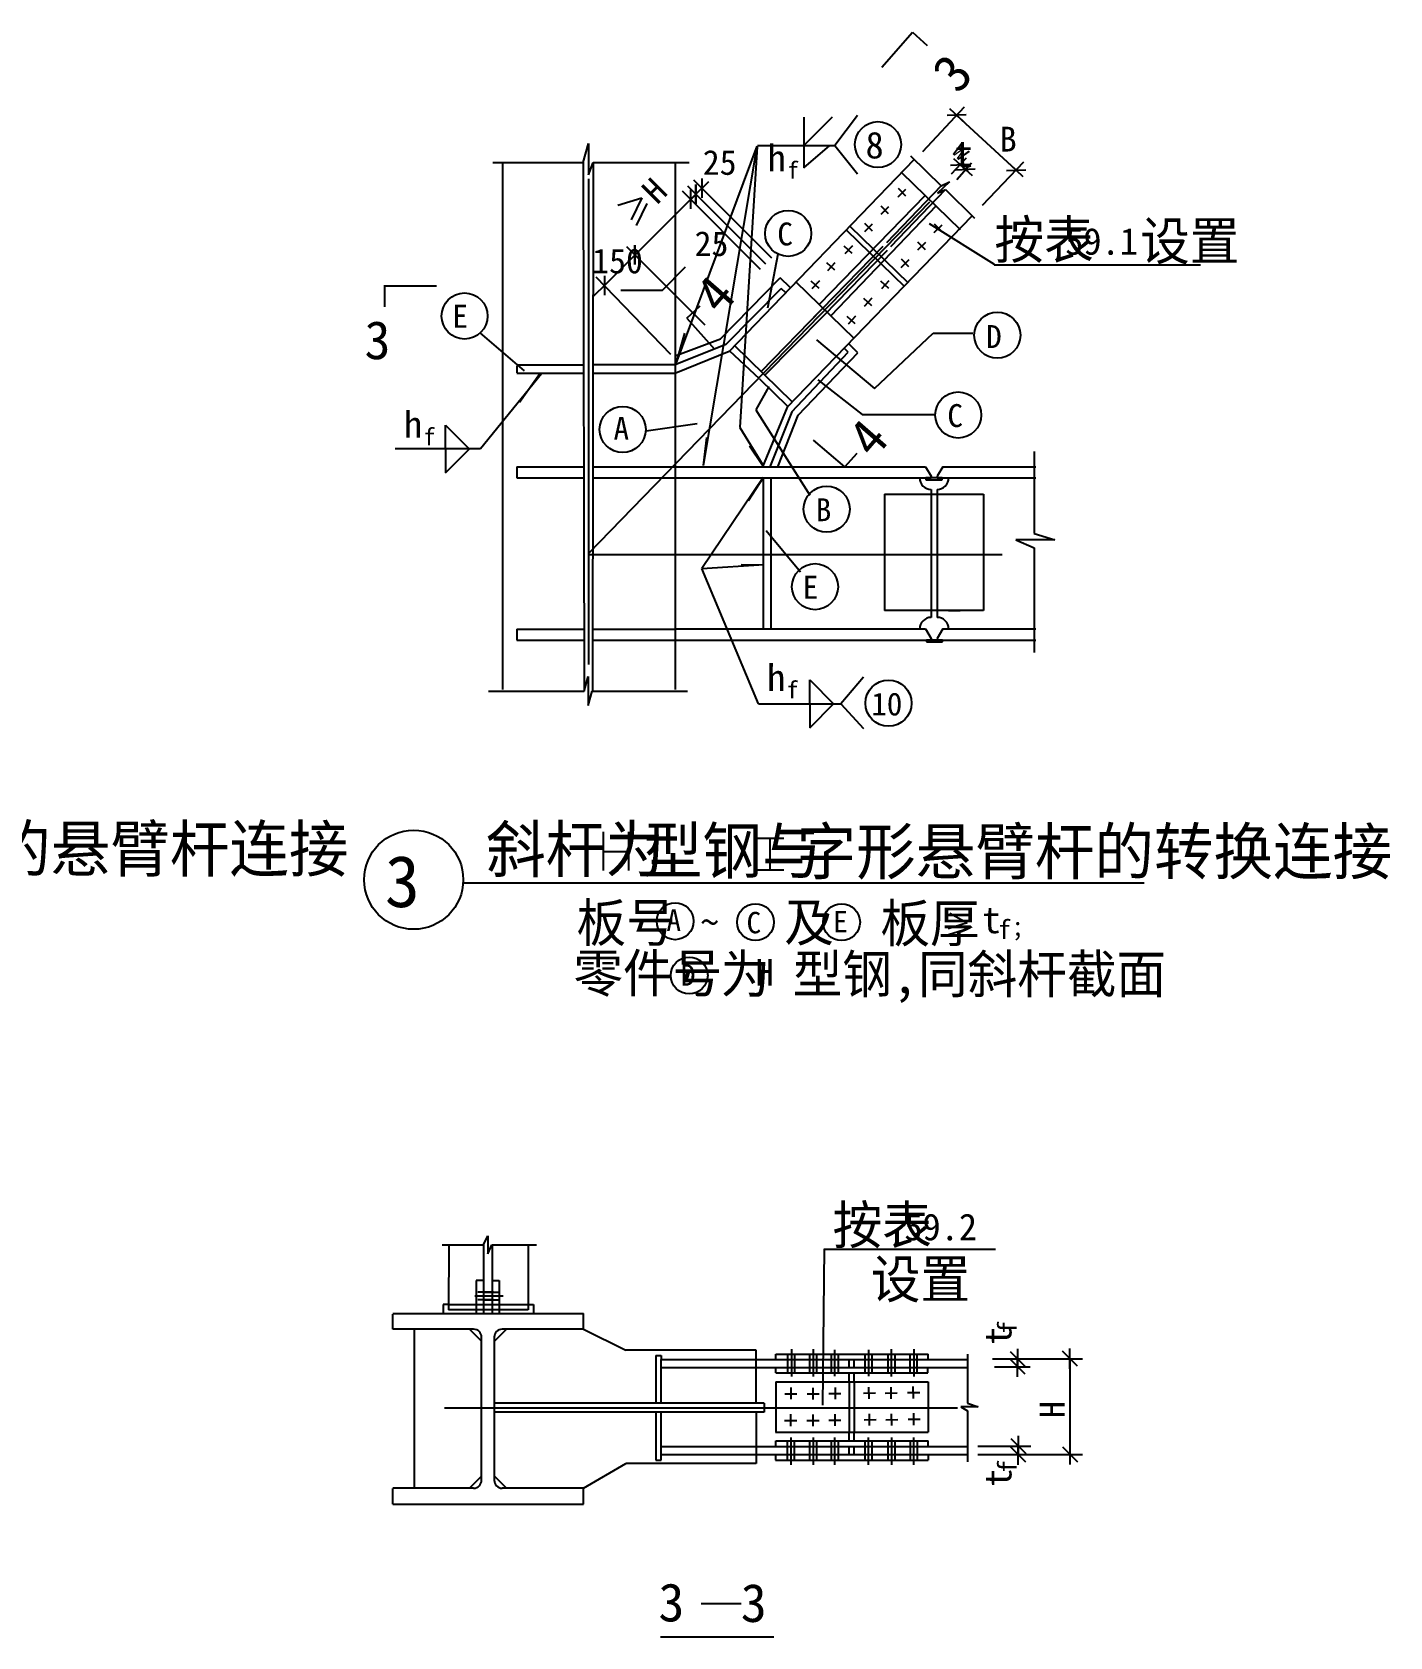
# Model space of a CAD drawing. Header units: metres. Extents: x 2079 to 10712, y 7079 to 13444.
# Drawn here: x 7155 to 10712, y 9192 to 13396 of the extents above; entities that cross this region are included whole.
import ezdxf

# ---------------------------------------------------------------- set-up
doc = ezdxf.new("R2010")
doc.units = ezdxf.units.M
for name, color, linetype in [('BOR', 3, 'Continuous'), ('CENTER', 7, 'Continuous'), ('FRAMING', 2, 'Continuous'), ('HIDDEN', 3, 'Continuous'), ('Z', 4, 'Continuous')]:
    doc.layers.add(name, color=color, linetype=linetype)

# ---------------------------------------------------------------- blocks, each defined once
blk = doc.blocks.new('CC')
blk.add_line((-24.24, 0), (24.24, 0))
at = {"layer": 'FRAMING', "color": 6}
blk.add_line((-17.83, -17.83), (17.83, 17.83), dxfattribs=at)

msp = doc.modelspace()

# ---------------------------------------------------------------- linework, layer by layer
for p, q in [((9176.83, 13098.36), (9252.08, 13173.52)), ((9176.83, 13172.98), (9176.83, 13098.36)), ((9317.72, 13177.04), (9258.06, 13098.36)), ((9488.55, 13082.59), (9597.97, 13200.28)), ((9578.29, 13177.61), (9732.57, 13034.43)), ((8598.69, 13054.26), (8612.73, 13103.42)), ((8612.73, 13103.42), (8612.73, 13021.31)), ((9054.04, 13096.73), (8841.64, 12527.3)), ((9053.94, 13096.46), (8912.99, 12260.6)), ((9054.39, 13095.62), (9009.77, 12359.86)), ((9055.69, 13098.36), (9258.06, 13098.36)), ((9176.84, 13098.92), (9176.84, 13040.06)), ((9176.84, 13040.06), (9245.04, 13098.92)), ((9258.06, 13098.36), (9318, 13024.59)), ((8362.75, 13054.26), (8598.69, 13054.26)), ((8612.73, 13021.31), (8624.96, 13054.26)), ((8624.96, 13054.26), (8877.06, 13054.26)), ((9456.17, 13071.87), (9536.93, 12993.21)), ((9564.24, 13024.14), (9602.96, 13066.02)), ((9577.64, 13009.51), (9616.67, 13053.01)), ((9586.05, 13048.73), (9585.3, 13049.4)), ((9586.79, 13048.07), (9600.79, 13035.44)), ((9601.53, 13034.77), (9602.27, 13034.1)), ((9645.37, 12942.32), (9753.71, 13055.74)), ((9715.53, 13050.24), (9751.07, 13017.26)), ((9077.41, 12787.53), (8873.14, 12992.38)), ((9092.86, 12803.06), (8888.65, 13007.84)), ((9558.28, 13003.55), (9526.93, 12973.71)), ((9536.93, 12993.21), (9558.28, 13003.55)), ((8689.87, 12942.43), (8752.39, 12961.43)), ((8752.39, 12961.43), (8724.29, 12904.17)), ((8880.09, 12956.94), (8735.34, 12812.6)), ((9063.94, 12774), (8859.62, 12978.89)), ((8880.09, 12956.94), (8879.38, 12956.24)), ((8894.32, 12971.13), (8880.8, 12957.65)), ((8893.61, 12970.43), (8892.9, 12969.72)), ((8909.83, 12986.6), (8894.32, 12971.13)), ((8895.03, 12971.84), (8895.74, 12972.55)), ((8910.54, 12987.31), (8911.25, 12988.01)), ((9526.93, 12973.71), (9548.23, 12982.98)), ((9548.23, 12982.98), (9624.61, 12907.81)), ((8766.17, 12946.6), (8738.08, 12889.34)), ((9676.26, 12787.12), (9505.95, 12893.5)), ((8918.35, 12627.66), (8713.45, 12833.14)), ((8733.93, 12811.19), (8642.35, 12719.86)), ((9108.54, 12813.51), (9081.87, 12672.63)), ((9675.7, 12785.96), (10216.03, 12785.96)), ((8828.39, 12551.3), (8633.38, 12753.32)), ((8658.81, 12736.28), (8624.47, 12702.04)), ((8445.22, 12508.67), (8329.2, 12607.61)), ((9210.22, 12589.9), (9362.3, 12462.44)), ((9362.3, 12462.44), (9516.28, 12607.19)), ((9516.28, 12607.19), (9620.21, 12607.19)), ((8329.62, 12304.96), (8490.08, 12501.43)), ((9085.68, 12467.02), (9051.39, 12406.1)), ((9213.95, 12485.08), (9330.06, 12393.57)), ((9051.39, 12406.1), (9192.37, 12182.7)), ((8237.97, 12366.27), (8301, 12303.04)), ((8237.97, 12303.04), (8237.97, 12366.27)), ((8764.21, 12350.98), (8897.57, 12370.01)), ((9009.77, 12359.86), (9069.48, 12261.85)), ((9330.06, 12393.57), (9424.91, 12393.57)), ((9424.91, 12393.57), (9518.33, 12393.57)), ((8106.35, 12304.96), (8329.62, 12304.96)), ((8237.97, 12240.86), (8301, 12304.09)), ((8237.97, 12304.09), (8237.97, 12240.86)), ((9780.8, 12296.82), (9780.8, 12082.05)), ((9070.71, 12228.51), (8909.69, 11990.65)), ((9078.46, 12089.99), (9168.47, 11981.6)), ((9732.44, 12065.94), (9780.8, 12044.46)), ((9834.53, 12065.94), (9732.44, 12065.94)), ((9780.8, 12082.05), (9834.53, 12065.94)), ((9780.8, 12044.46), (9780.8, 11770.63)), ((9058.42, 11636.08), (8909.69, 11990.65)), ((9072.78, 11999.67), (8910.21, 11989.6)), ((8601.36, 11668.85), (8612.28, 11707.7)), ((8612.28, 11707.7), (8612.28, 11631.26)), ((9192.62, 11635.48), (9192.62, 11698.72)), ((9192.62, 11698.72), (9255.65, 11635.48)), ((9333.49, 11706), (9273.83, 11636.08)), ((8351.18, 11668.85), (8601.36, 11668.85)), ((8612.28, 11631.26), (8622.9, 11668.85)), ((8622.9, 11668.85), (8872.36, 11668.85)), ((9058.42, 11636.08), (9273.83, 11636.08)), ((9192.62, 11636.53), (9192.62, 11573.3)), ((9192.62, 11573.3), (9255.65, 11636.53)), ((9273.83, 11636.08), (9333.77, 11571.08)), ((9605.22, 11062.2), (9555.11, 11046.33)), ((9560, 11087.84), (9605.22, 11062.2)), ((9606.44, 11046.33), (9556.33, 11030.45)), ((8229.15, 10218.53), (8337.49, 10218.53)), ((8246.65, 10218.53), (8246.58, 10048.83)), ((8337.49, 10218.53), (8349.19, 10241.94)), ((8349.19, 10241.94), (8349.19, 10195.02)), ((8349.19, 10195.02), (8359.46, 10218.53)), ((8359.46, 10218.53), (8476.7, 10218.53)), ((8454.74, 10218.53), (8454.68, 10048.83)), ((9230.64, 10207.97), (9226.18, 9799.06)), ((9230.61, 10207.72), (9679.4, 10207.72)), ((8363.95, 10095.07), (8322.71, 10095.07)), ((8337.87, 10095.07), (8379.11, 10095.07)), ((8232.27, 10062.33), (8232.27, 10039.13)), ((8246.6, 10062.33), (8232.27, 10062.33)), ((8454.68, 10048.83), (8246.58, 10048.83)), ((8363.95, 10074.63), (8322.71, 10074.63)), ((8337.87, 10074.63), (8379.11, 10074.63)), ((8454.37, 10062.33), (8468.7, 10062.33)), ((8468.7, 10062.33), (8468.7, 10039.13)), ((9606, 9932.71), (9606, 9804.32)), ((9737.15, 9920.94), (9737.15, 9922.04)), ((9670.95, 9920.46), (9907.14, 9920.46)), ((9676.59, 9919.84), (9770.15, 9919.84)), ((9676.59, 9899.24), (9770.15, 9899.24)), ((9737.15, 9919.84), (9737.15, 9899.24)), ((9737.15, 9898.14), (9737.15, 9897.04)), ((9874.14, 9919.36), (9874.14, 9670.89)), ((9606, 9804.32), (9633.52, 9794)), ((9633.52, 9794), (9588.8, 9794)), ((9588.8, 9794), (9606, 9783.69)), ((9606, 9783.69), (9606, 9650.4)), ((9632.86, 9691.44), (9772.02, 9691.44)), ((9632.86, 9669.37), (9772.02, 9669.37)), ((9670.95, 9669.79), (9907.14, 9669.79)), ((9739.02, 9692.54), (9739.02, 9693.64)), ((9739.02, 9669.37), (9739.02, 9691.44)), ((9739.02, 9668.27), (9739.02, 9667.17))]:
    msp.add_line(p, q)
for points in [[(8864.75, 12607.36), (8841.21, 12523.98)], [(8432.3, 12426.56), (8485.86, 12501.5)], [(8922.32, 12333.49), (8913.48, 12260.67)], [(9034.63, 12311.84), (9068.85, 12261.4)], [(9031.74, 12168.98), (9070.79, 12227.88)], [(9012.96, 12000.86), (9072.81, 11999.91)]]:
    msp.add_lwpolyline(points)
for centre, radius in [((9371.32, 13100.89), 60.34), ((9136.06, 12868.32), 60.34), ((8288.32, 12651.89), 60.34), ((9684.08, 12601.56), 60.37), ((9581.65, 12392.57), 60.34), ((8702.44, 12354.54), 60.34), ((9236.86, 12145.9), 60.34), ((9206.38, 11942.85), 60.34), ((9398.91, 11637.79), 60.34), ((8839.98, 11066.43), 48.28), ((9050.39, 11063.92), 48.3), ((9275.95, 11064), 48.3), ((8876.9, 10924.42), 48.3)]:
    msp.add_circle(centre, radius)
at = {"layer": 'BOR'}
msp.add_circle((8154.95, 11175.3), 129.85, dxfattribs=at)
at = {"layer": 'CENTER'}
for p, q in [((8612.68, 13011.04), (8612.68, 11739.06)), ((8613.38, 12029.64), (9507.39, 12951.04)), ((8612.28, 12027.6), (9696.26, 12027.6)), ((8235.51, 9791.77), (9579.28, 9791.77))]:
    msp.add_line(p, q, dxfattribs=at)
at = {"layer": 'FRAMING'}
for p, q in [((9381.69, 13303.39), (9461.95, 13395.66)), ((9461.95, 13395.66), (9499.96, 13360.21)), ((8387.54, 13054.26), (8387.54, 11673.55)), ((8840.06, 13054.26), (8840.06, 11673.55)), ((8981.16, 12559), (9466.21, 13062.1)), ((9708.1, 13032.81), (9758.5, 13034.69)), ((9433.28, 13027.94), (9586.9, 12878.32)), ((9422.41, 12962.65), (9422.64, 12962.44)), ((9423.88, 12964.33), (9444.43, 12984.52)), ((9444.41, 12965.83), (9424.72, 12985.87)), ((9133.47, 12413.49), (9617.79, 12914.46)), ((9379.62, 12918.51), (9400.17, 12938.7)), ((9399.33, 12919.2), (9379.64, 12939.24)), ((9388.79, 12927.79), (9389.01, 12927.58)), ((9391.06, 12925.98), (9390.85, 12926.2)), ((9336.66, 12872.93), (9357.24, 12893.16)), ((9356.81, 12874.05), (9337.11, 12894.09)), ((9517.7, 12869.99), (9517.93, 12869.78)), ((9518.74, 12870.54), (9539.29, 12890.73)), ((9539.27, 12872.04), (9519.58, 12892.08)), ((9303.72, 12815.68), (9283.03, 12834.7)), ((9304.17, 12835.86), (9284.64, 12814.61)), ((9476.01, 12824.94), (9496.56, 12845.13)), ((9495.72, 12825.63), (9476.02, 12845.67)), ((9483.24, 12833.46), (9483.47, 12833.26)), ((8806.3, 12718.61), (8867.37, 12780.57)), ((9258.22, 12771.85), (9237.53, 12790.86)), ((9258.25, 12791.57), (9238.75, 12770.36)), ((9283.53, 12816.93), (9283.76, 12816.72)), ((9432.42, 12779.42), (9453.01, 12799.65)), ((9452.57, 12780.55), (9432.88, 12800.59)), ((8654.6, 12757.3), (8654.53, 12706.85)), ((8959.14, 12592.47), (9115.32, 12752.26)), ((9141.5, 12726.23), (9115.32, 12752.26)), ((9156.44, 12741.56), (9308.45, 12593.51)), ((9217.1, 12723.76), (9196.42, 12742.78)), ((9217.92, 12744.34), (9198.42, 12723.13)), ((9209.5, 12742.51), (9209.72, 12742.29)), ((9245.93, 12778.76), (9246.15, 12778.54)), ((9246.59, 12776.55), (9246.82, 12776.34)), ((9247.82, 12776.54), (9247.59, 12776.74)), ((9399.53, 12723.93), (9378.85, 12742.94)), ((9399.98, 12744.11), (9380.45, 12722.86)), ((8076.94, 12730.67), (8214.59, 12730.67)), ((8078.77, 12729.97), (8078.77, 12676.04)), ((8806.42, 12718.5), (8697.92, 12718.5)), ((8972.62, 12576.86), (9117.75, 12724.01)), ((9129.71, 12712.75), (9117.75, 12724.01)), ((9354.95, 12678.64), (9334.26, 12697.65)), ((9354.98, 12698.36), (9335.49, 12677.15)), ((8870.86, 12645.85), (8905.91, 12678.82)), ((9342.15, 12685.28), (9342.37, 12685.07)), ((9343.36, 12687.5), (9343.57, 12687.28)), ((8870.86, 12645.85), (8943.03, 12565.48)), ((9311.49, 12631.25), (9290.81, 12650.26)), ((9312.31, 12651.82), (9292.81, 12630.61)), ((8840.06, 12547.81), (8959.14, 12592.47)), ((8972.62, 12576.86), (8840.21, 12523.65)), ((8994.34, 12575.21), (9072.05, 12499.94)), ((9318.45, 12555.5), (9293.95, 12579.49)), ((8981.16, 12559), (8841.44, 12501.85)), ((8982.76, 12560.65), (9060.44, 12488.01)), ((9145.83, 12400.92), (9293.58, 12556.79)), ((9162.38, 12392.41), (9318.45, 12555.5)), ((9293.58, 12556.79), (9282.96, 12567.35)), ((9306.5, 12567.2), (9306.72, 12567.44)), ((9134.96, 12415.03), (9061.65, 12486.83)), ((9146.53, 12427), (9073.27, 12498.76)), ((9133.47, 12413.49), (9068.49, 12257.21)), ((9145.83, 12400.92), (9087.99, 12257.21)), ((9108.89, 12257.21), (9162.38, 12392.41)), ((9284.46, 12256.56), (9202.05, 12326.4)), ((9284.46, 12256.56), (9316.41, 12292.55)), ((8840.06, 12257.21), (9496, 12257.21)), ((9496, 12257.21), (9510.67, 12232.37)), ((9540.84, 12257.21), (9526.18, 12232.37)), ((9540.84, 12257.21), (9785.01, 12257.21)), ((8840.06, 12228.12), (9510.67, 12228.12)), ((9070.83, 12228.12), (9070.83, 11832.28)), ((9091.46, 11832.28), (9091.46, 12228.12)), ((9497.11, 12228.12), (9497.11, 12223)), ((9539.43, 12228.12), (9497.11, 12228.12)), ((9497.11, 12223), (9539.43, 12223)), ((9510.67, 12232.37), (9510.67, 12228.12)), ((9510.67, 12197.61), (9510.67, 12185.12)), ((9526.18, 12232.37), (9526.18, 12228.12)), ((9526.18, 12197.59), (9526.18, 12185.12)), ((9526.33, 12228.12), (9785.01, 12228.12)), ((9539.43, 12223), (9539.43, 12228.12)), ((9388.04, 12185.52), (9647.68, 12185.52)), ((9388.04, 12185.52), (9388.04, 11880.14)), ((9647.68, 12185.52), (9647.68, 11880.14)), ((9647.68, 11880.14), (9388.04, 11880.14)), ((9510.67, 11880.18), (9510.67, 11862.49)), ((9526.18, 11880.18), (9526.18, 11862.49)), ((9556.34, 11880.14), (9586.79, 11880.14)), ((8840.06, 11832.28), (9496, 11832.28)), ((9496, 11832.28), (9510.67, 11807.43)), ((9540.84, 11832.28), (9526.18, 11807.43)), ((9540.84, 11832.28), (9785.01, 11832.28)), ((8840.06, 11803.18), (9510.67, 11803.18)), ((9498.17, 11803.18), (9498.17, 11798.07)), ((9540.48, 11803.18), (9498.17, 11803.18)), ((9498.17, 11798.07), (9540.48, 11798.07)), ((9510.67, 11807.43), (9510.67, 11803.18)), ((9526.18, 11807.43), (9526.18, 11803.18)), ((9526.18, 11803.18), (9785.01, 11803.18)), ((9540.48, 11798.07), (9540.48, 11803.18)), ((8651.75, 11300.69), (8651.75, 11199.5)), ((8717.8, 11300.69), (8717.8, 11199.5)), ((9124.82, 11282.95), (9050.93, 11282.95)), ((9088.33, 11282.95), (9088.33, 11200.4)), ((8651.75, 11249.36), (8717.8, 11249.36)), ((9124.82, 11200.4), (9050.93, 11200.4)), ((8284.53, 11166.89), (10068.38, 11166.89)), ((8314.91, 10084.8), (8389.37, 10084.8)), ((8100.45, 10039.13), (8599.81, 10039.13)), ((8100.45, 9997.51), (8100.45, 10037.13)), ((8599.81, 9997.51), (8599.81, 10039.13)), ((8311.92, 9997.51), (8100.45, 9997.51)), ((8157.45, 9583.17), (8157.45, 9997.64)), ((8301.24, 9997.51), (8332.35, 9966.43)), ((8332.73, 9602.16), (8332.73, 9976.7)), ((8397.97, 9997.51), (8366.03, 9965.6)), ((8366.03, 9976.7), (8366.03, 9602.16)), ((8599.81, 9997.51), (8386.84, 9997.51)), ((8599.81, 9997.51), (8710.99, 9943.07)), ((9052.42, 9943.07), (8710.99, 9943.07)), ((9052.42, 9805.51), (9052.42, 9943.07)), ((9103.48, 9932.56), (9502.56, 9932.56)), ((9103.48, 9918.43), (9103.48, 9932.56)), ((9144.43, 9945.38), (9144.43, 9873.55)), ((9201.26, 9945.7), (9201.26, 9873.87)), ((9257.26, 9943.4), (9257.26, 9874.96)), ((9346.52, 9943.4), (9346.52, 9874.96)), ((9406.18, 9945.7), (9406.18, 9873.87)), ((9465.47, 9945.38), (9465.47, 9873.55)), ((9502.56, 9918.43), (9502.56, 9932.56)), ((9049.45, 9897.71), (9308.7, 9897.71)), ((9050.52, 9918.52), (9308.7, 9918.52)), ((9103.76, 9883.16), (9103.76, 9897.32)), ((9103.76, 9883.16), (9502.28, 9883.16)), ((9296.21, 9897.71), (9296.21, 9918.52)), ((9296.21, 9859.37), (9296.21, 9883.77)), ((9308.7, 9918.52), (9605.5, 9918.52)), ((9308.7, 9897.71), (9308.7, 9918.52)), ((9308.7, 9897.71), (9605.26, 9897.71)), ((9308.7, 9859.53), (9308.7, 9883.81)), ((9502.28, 9883.16), (9502.28, 9897.32)), ((9103.54, 9860.04), (9503.17, 9860.04)), ((9103.54, 9860.04), (9103.54, 9728.03)), ((9143.69, 9814.05), (9143.61, 9844.96)), ((9201.65, 9813.51), (9201.57, 9844.42)), ((9259.85, 9814.34), (9259.78, 9845.24)), ((9347.95, 9815.01), (9347.52, 9845.91)), ((9406.16, 9815.13), (9405.73, 9846.04)), ((9464.1, 9816.62), (9463.67, 9847.52)), ((9503.17, 9860.04), (9503.17, 9728.03)), ((9073.6, 9803.63), (8366.03, 9803.63)), ((9073.6, 9803.63), (9073.6, 9780.09)), ((9126.98, 9828.66), (9158.72, 9828.74)), ((9185.62, 9828.13), (9217.31, 9828.2)), ((9201.77, 9828.6), (9201.78, 9828.94)), ((9242.55, 9828.95), (9274.24, 9829.03)), ((9365.02, 9829.9), (9333.33, 9829.46)), ((9421.95, 9830.01), (9390.27, 9829.57)), ((9405.79, 9830.22), (9405.78, 9830.56)), ((9480.57, 9831.5), (9448.83, 9831.06)), ((9073.6, 9780.09), (8366.03, 9780.09)), ((9052.42, 9779.05), (9052.42, 9645.63)), ((9126.66, 9758.79), (9158.41, 9758.87)), ((9143.38, 9744.18), (9143.3, 9775.08)), ((9185.3, 9758.25), (9216.99, 9758.33)), ((9201.33, 9743.64), (9201.26, 9774.55)), ((9242.23, 9759.08), (9273.92, 9759.15)), ((9259.54, 9744.46), (9259.46, 9775.37)), ((9366.47, 9760.04), (9334.78, 9759.6)), ((9349.41, 9745.15), (9348.98, 9776.05)), ((9423.41, 9760.15), (9391.72, 9759.71)), ((9407.62, 9745.28), (9407.19, 9776.18)), ((9407.25, 9760.36), (9407.24, 9760.7)), ((9482.03, 9761.64), (9450.29, 9761.2)), ((9465.56, 9746.76), (9465.13, 9777.66)), ((9102.88, 9728.03), (9503.17, 9728.03)), ((9142.68, 9713.93), (9142.68, 9642.29)), ((9201.11, 9713.92), (9201.11, 9642.29)), ((9257.76, 9713.92), (9257.76, 9642.29)), ((9296.21, 9705.15), (9296.21, 9726.47)), ((9308.7, 9705.14), (9308.7, 9727.38)), ((9346.02, 9713.92), (9346.02, 9642.29)), ((9406.34, 9713.92), (9406.34, 9642.29)), ((9464.76, 9713.93), (9464.76, 9642.29)), ((9050.52, 9690.66), (9308.7, 9690.66)), ((9051.6, 9669.85), (9308.7, 9669.85)), ((9103.29, 9669.88), (9103.29, 9654.76)), ((9103.48, 9705.38), (9502.56, 9705.38)), ((9103.48, 9690.25), (9103.48, 9705.38)), ((9296.21, 9669.85), (9296.21, 9690.46)), ((9308.7, 9690.66), (9606, 9690.66)), ((9308.7, 9669.85), (9308.7, 9690.66)), ((9308.7, 9669.85), (9606, 9669.85)), ((9502.56, 9690.25), (9502.56, 9705.38)), ((9502.75, 9669.88), (9502.75, 9654.76)), ((8599.81, 9581.35), (8710.99, 9645.63)), ((9052.42, 9645.63), (8710.99, 9645.63)), ((9103.29, 9654.76), (9502.75, 9654.76)), ((8301.24, 9581.4), (8332.35, 9612.48)), ((8397.97, 9581.4), (8366.03, 9613.32)), ((8311.92, 9581.35), (8100.45, 9581.35)), ((8100.45, 9539.73), (8100.45, 9580.64)), ((8599.81, 9581.35), (8386.84, 9581.35)), ((8599.81, 9539.73), (8599.81, 9581.35)), ((8100.45, 9539.73), (8599.81, 9539.73)), ((8801.9, 9191.71), (9098.43, 9191.71)), ((8806.36, 9191.71), (9098.81, 9191.71))]:
    msp.add_line(p, q, dxfattribs=at)
for centre, radius, start, end in [((9510.55, 12227.97), 30.35, 179.71, 270.23), ((9526.09, 12227.97), 30.37, 270.17, 0.28), ((9510.8, 11832.35), 30.14, 90.25, 180.14), ((9526.19, 11832.35), 30.14, 359.86, 90.02), ((8311.92, 9976.7), 20.81, 0, 90), ((8386.84, 9976.7), 20.81, 90, 180), ((8311.92, 9602.16), 20.81, 270, 0), ((8386.84, 9602.16), 20.81, 180, 270)]:
    msp.add_arc(centre, radius, start, end, dxfattribs=at)
at = {"layer": 'HIDDEN'}
for p, q in [((8599.22, 13056.13), (8601.41, 11669.02)), ((8625.2, 13054.26), (8623.01, 11668.85)), ((9394.34, 12844.45), (9537.38, 12993.5)), ((9494.96, 12967.87), (9217.47, 12682.12)), ((9405.18, 12833.89), (9548.21, 12982.98)), ((9523.43, 12940.13), (9247.7, 12652.68)), ((9289.26, 12877.2), (9441.16, 12729.25)), ((9298.46, 12886.65), (9450.36, 12738.7)), ((9065.23, 12506.55), (9385.13, 12835)), ((9230.05, 12654.09), (9395.97, 12824.44)), ((9075.32, 12496.74), (9230.05, 12654.09)), ((9203.65, 12648.82), (9219.21, 12664.65)), ((8600.07, 12523.47), (8425.57, 12523.47)), ((8425.57, 12521.47), (8425.57, 12503.31)), ((8425.57, 12501.84), (8600.1, 12501.84)), ((8841.64, 12523.64), (8625.21, 12523.64)), ((8841.64, 12501.65), (8625.21, 12501.65)), ((8425.57, 12256.82), (8600.48, 12256.82)), ((8425.57, 12256.82), (8425.57, 12228.09)), ((8623.94, 12256.82), (8840.06, 12256.82)), ((8425.57, 12228.09), (8600.53, 12228.09)), ((8623.89, 12228.09), (8840.06, 12228.09)), ((9510.67, 12185.12), (9510.67, 11880.18)), ((9526.18, 12185.12), (9526.18, 11880.18)), ((8425.57, 11831.94), (8601.15, 11831.94)), ((8425.57, 11831.94), (8425.57, 11802.85)), ((8623.27, 11831.94), (8840.06, 11831.94)), ((8425.57, 11802.85), (8601.2, 11802.85)), ((8623.22, 11802.85), (8840.06, 11802.85)), ((8337.87, 10219.18), (8337.87, 10039.13)), ((8360.52, 10218.53), (8360.43, 10039.13)), ((8319.03, 10124.96), (8319.03, 10039.13)), ((8337.56, 10124.96), (8319.03, 10124.96)), ((8334.5, 10124.96), (8334.41, 10124.96)), ((8360.81, 10124.96), (8379.33, 10124.96)), ((8363.86, 10124.96), (8363.95, 10124.96)), ((8379.33, 10124.96), (8379.33, 10039.13)), ((8246.59, 10062.33), (8454.37, 10062.33)), ((8789.38, 9929.25), (8789.38, 9803.63)), ((8789.38, 9929.25), (8803.15, 9929.25)), ((8803.15, 9929.25), (8803.15, 9918.78)), ((9134.03, 9932.32), (9134.03, 9883.05)), ((9152.38, 9932.32), (9152.38, 9883.05)), ((9191.54, 9932.71), (9191.54, 9883.44)), ((9209.88, 9932.71), (9209.88, 9883.44)), ((9248.44, 9932.71), (9248.44, 9883.44)), ((9266.78, 9932.71), (9266.78, 9883.44)), ((9337, 9932.71), (9337, 9883.44)), ((9355.34, 9932.71), (9355.34, 9883.44)), ((9397.56, 9932.71), (9397.56, 9883.44)), ((9415.91, 9932.71), (9415.91, 9883.44)), ((9455.07, 9932.32), (9455.07, 9883.05)), ((9473.41, 9932.32), (9473.41, 9883.05)), ((8802.7, 9918.52), (9050.52, 9918.52)), ((8802.7, 9918.52), (8802.7, 9803.63)), ((8802.7, 9897.71), (9049.45, 9897.71)), ((9296.21, 9859.7), (9296.21, 9727.68)), ((9308.7, 9859.66), (9308.7, 9727.65)), ((8789.38, 9779.05), (8789.38, 9654.36)), ((8802.7, 9779.05), (8802.7, 9669.85)), ((8802.7, 9690.66), (9050.52, 9690.66)), ((8802.7, 9669.85), (9051.6, 9669.85)), ((8803.15, 9654.36), (8803.15, 9669.73)), ((9133.38, 9703.86), (9133.38, 9654.59)), ((9151.72, 9703.86), (9151.72, 9654.59)), ((9191.78, 9704.25), (9191.78, 9654.76)), ((9210.13, 9704.25), (9210.13, 9654.76)), ((9248.44, 9704.25), (9248.44, 9654.76)), ((9266.78, 9704.25), (9266.78, 9654.76)), ((9337, 9704.25), (9337, 9654.76)), ((9355.34, 9704.25), (9355.34, 9654.76)), ((9397.32, 9704.25), (9397.32, 9654.76)), ((9415.66, 9704.25), (9415.66, 9654.76)), ((9455.73, 9703.86), (9455.73, 9654.59)), ((9474.07, 9703.86), (9474.07, 9654.59)), ((8789.38, 9654.36), (8803.15, 9654.36))]:
    msp.add_line(p, q, dxfattribs=at)
at = {"layer": 'Z'}
for p, q in [((8907.69, 9279.16), (8995.39, 9279.16)), ((8924.98, 9279.16), (9012.69, 9279.16))]:
    msp.add_line(p, q, dxfattribs=at)

# ---------------------------------------------------------------- block references
for p, rotation in [((9577.56, 13178.29), 137.14), ((9586.79, 13048.07), 317.95), ((9600.79, 13035.44), 137.95), ((8894.32, 12971.13), 224.92), ((8894.32, 12971.13), 44.92), ((8909.83, 12986.6), 224.92), ((8880.8, 12957.65), 44.92), ((8880.8, 12957.65), 44.92), ((8734.63, 12811.89), 44.92), ((8734.63, 12811.89), 224.92)]:
    msp.add_blockref('CC', p, dxfattribs=dict(rotation=rotation))
at = {"xscale": 1.1, "yscale": 1.1, "zscale": 1.1}
for p, rotation in [((9737.15, 9919.84), 270), ((9737.15, 9899.24), 90), ((9874.14, 9920.46), 90), ((9739.02, 9691.44), 270), ((9739.02, 9669.37), 90), ((9874.14, 9669.79), 270)]:
    msp.add_blockref('CC', p, dxfattribs=dict(at, rotation=rotation))

# ---------------------------------------------------------------- texts
msp.add_text('型钢与相同截面的悬臂杆连接', height=120).set_placement((5956.02, 11196.31))
at = {"attachment_point": 1}
for s, insert, char_height in [('\\A1;B', (9690.41, 13147.8), 65), ('25', (8912.35, 13086.75), 65), ('\\A1;t', (9572.38, 13111.62), 70), ('25', (8890.92, 12874.11), 65), ('150', (8622.73, 12828.69), 65)]:
    msp.add_mtext(s, dxfattribs=dict(at, insert=insert, char_height=char_height))
at = {"layer": 'FRAMING'}
msp.add_text('3', height=135, dxfattribs=at).set_placement((8079.41, 11103.49))
at = {"layer": 'HIDDEN'}
msp.add_text('H', height=65, rotation=45, dxfattribs=at).set_placement((8792.89, 12941.79))
at = {"layer": 'Z'}
for s, height, rotation, p in [('3', 100, 49.02, (9581.1, 13230.69)), ('w', 50, 313.85, (9562.49, 13080.7)), ('4', 100, 49.02, (8960.06, 12650.23)), ('4', 100, 49.02, (9360.26, 12274.02)), ('f', 49.5, 90, (9735.01, 9985.47)), ('t', 70, 90, (9721.1, 9956.65)), ('H', 65, 90, (9860.31, 9765.23)), ('t', 70, 90, (9721.1, 9584.63)), ('f', 49.5, 90, (9735.01, 9620.79))]:
    msp.add_text(s, height=height, rotation=rotation, dxfattribs=at).set_placement(p)
for s, height, p in [('8', 70, (9338.69, 13064.61)), ('h', 70, (9081.96, 13030.72)), ('f', 45, (9133.29, 13011.31)), ('按表', 100, (9676.51, 12802.21)), ('设置', 100, (10058.23, 12798.48)), ('C', 60, (9107.55, 12836.83)), ('59.1', 70, (9861.92, 12812.45)), ('E', 60, (8256.11, 12621.4)), ('3', 100, (8026.14, 12538.9)), ('D', 60, (9654.75, 12568.13)), ('h', 70, (8129.56, 12332.82)), ('C', 60, (9553.13, 12361.09)), ('f', 45, (8180.89, 12313.42)), ('A', 60, (8678.49, 12327.62)), ('B', 60, (9208.35, 12114.41)), ('E', 60, (9173.97, 11911.37)), ('h', 70, (9080.83, 11669.81)), ('f', 45, (9132.15, 11650.4)), ('10', 60, (9353.61, 11605.52)), ('斜杆为', 120, (8344.74, 11195.17)), ('型钢与', 120, (8755.31, 11191.3)), ('字形悬臂杆的转换连接', 120, (9158.27, 11189.33)), ('板号', 100, (8581.45, 11012.79)), ('及', 100, (9125.92, 11013.49)), ('板厚', 100, (9377.69, 11011.33)), ('t', 70, (9644.73, 11035.02)), ('A', 56, (8817.17, 11041.25)), ('~', 70, (8906.75, 11029.07)), ('C', 56.03, (9027.1, 11034.9)), ('E', 56.03, (9254.19, 11037.25)), ('f', 50, (9685.89, 11019.98)), (';', 50, (9720.5, 11028.71)), ('零件号', 100, (8573.32, 10880.4)), ('为', 100, (8959, 10878.2)), ('型钢,同斜杆截面', 100, (9147.97, 10878.2)), ('D', 56.03, (8855.13, 10897.68)), ('H', 70, (9050.41, 10897.68)), ('按表', 100, (9252.45, 10221)), ('59.2', 70, (9440.46, 10230.66)), ('设置', 100, (9352.64, 10079.08)), ('3', 100, (8796.06, 9232.19)), ('3', 100, (9011.87, 9230.85))]:
    msp.add_text(s, height=height, dxfattribs=at).set_placement(p)

doc.saveas('drawing.dxf')
